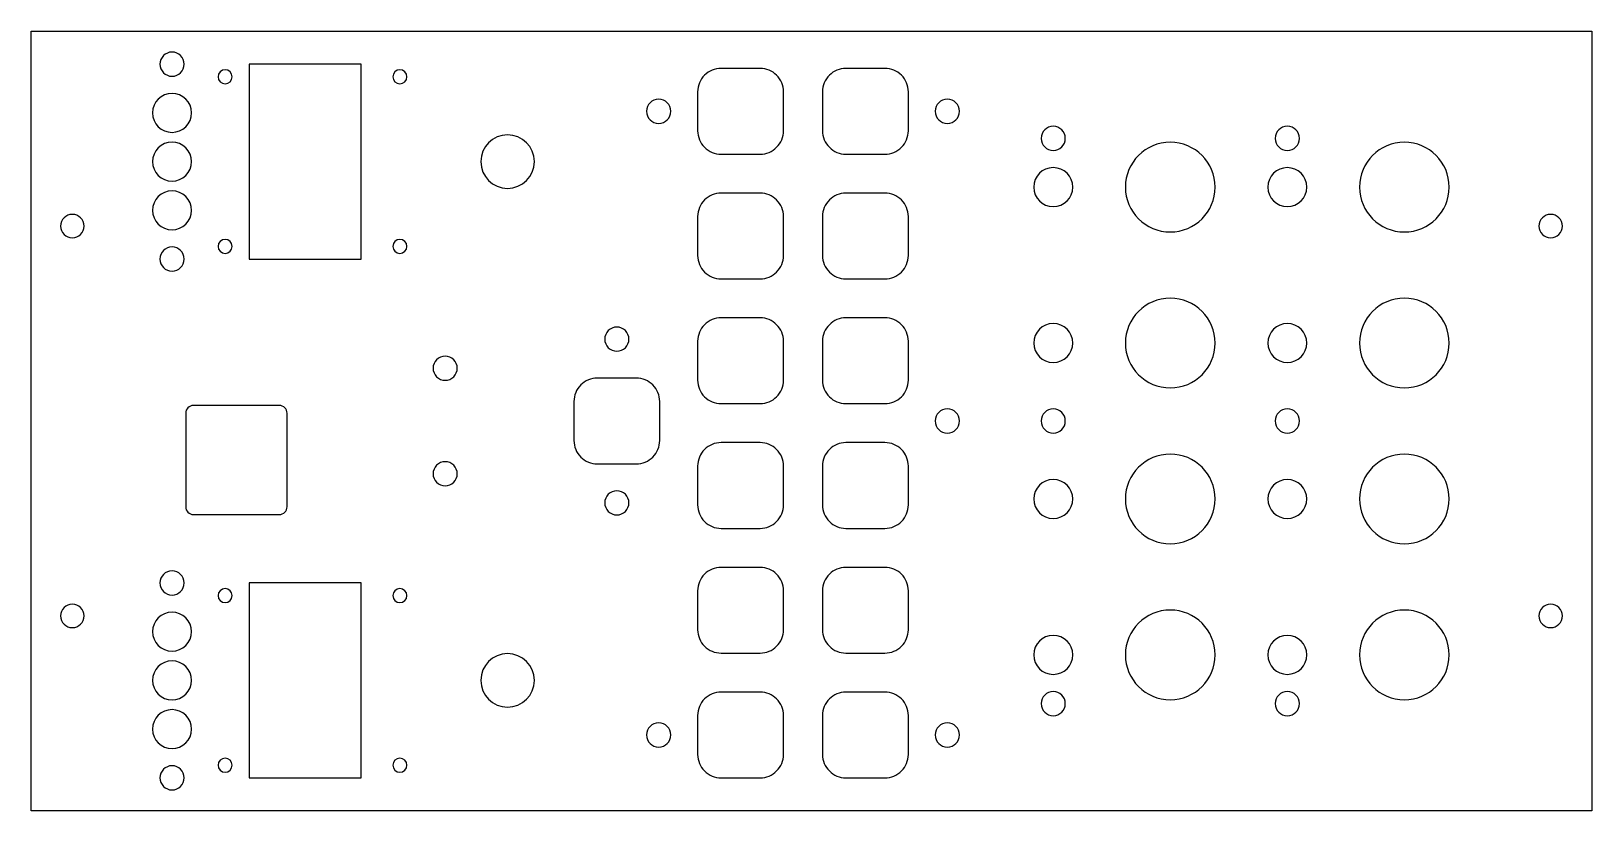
# Model space of a CAD drawing. Header units: millimetres. Extents: x 0 to 200, y 0 to 100.
import ezdxf

# ---------------------------------------------------------------- set-up
doc = ezdxf.new("R2010")
doc.units = ezdxf.units.MM

msp = doc.modelspace()

# ---------------------------------------------------------------- linework, layer by layer
at = {"layer": 'INTERIOR_PROFILES'}
for points in [[(27.93, 95.77), (27.93, 70.77), (42.3, 70.77), (42.3, 95.77)], [(42.3, 4.23), (42.3, 29.23), (27.93, 29.23), (27.93, 4.23)]]:
    msp.add_lwpolyline(points, close=True, dxfattribs=at)
for points in [[(88.41, 84.23), (93.41, 84.23, 0.414214), (96.41, 87.23), (96.41, 92.23, 0.414214), (93.41, 95.23), (88.41, 95.23, 0.414214), (85.41, 92.23), (85.41, 87.23, 0.414214)], [(104.41, 95.23, 0.414214), (101.41, 92.23), (101.41, 87.23, 0.414214), (104.41, 84.23), (109.41, 84.23, 0.414214), (112.41, 87.23), (112.41, 92.23, 0.414214), (109.41, 95.23)], [(96.41, 76.23, 0.414214), (93.41, 79.23), (88.41, 79.23, 0.414214), (85.41, 76.23), (85.41, 71.23, 0.414214), (88.41, 68.23), (93.41, 68.23, 0.414214), (96.41, 71.23)], [(112.41, 71.23), (112.41, 76.23, 0.414214), (109.41, 79.23), (104.41, 79.23, 0.414214), (101.41, 76.23), (101.41, 71.23, 0.414214), (104.41, 68.23), (109.41, 68.23, 0.414214)], [(96.41, 55.23), (96.41, 60.23, 0.414214), (93.41, 63.23), (88.41, 63.23, 0.414214), (85.41, 60.23), (85.41, 55.23, 0.414214), (88.41, 52.23), (93.41, 52.23, 0.414214)], [(104.41, 63.23, 0.414214), (101.41, 60.23), (101.41, 55.23, 0.414214), (104.41, 52.23), (109.41, 52.23, 0.414214), (112.41, 55.23), (112.41, 60.23, 0.414214), (109.41, 63.23)], [(69.55, 52.5), (69.55, 47.5, 0.414214), (72.55, 44.5), (77.55, 44.5, 0.414214), (80.55, 47.5), (80.55, 52.5, 0.414214), (77.55, 55.5), (72.55, 55.5, 0.414214)], [(20.8, 38), (31.8, 38, 0.414214), (32.8, 39), (32.8, 51, 0.414214), (31.8, 52), (20.8, 52, 0.414214), (19.8, 51), (19.8, 39, 0.414214)], [(96.41, 39.23), (96.41, 44.23, 0.414214), (93.41, 47.23), (88.41, 47.23, 0.414214), (85.41, 44.23), (85.41, 39.23, 0.414214), (88.41, 36.23), (93.41, 36.23, 0.414214)], [(109.41, 36.23, 0.414214), (112.41, 39.23), (112.41, 44.23, 0.414214), (109.41, 47.23), (104.41, 47.23, 0.414214), (101.41, 44.23), (101.41, 39.23, 0.414214), (104.41, 36.23)], [(96.41, 23.23), (96.41, 28.23, 0.414214), (93.41, 31.23), (88.41, 31.23, 0.414214), (85.41, 28.23), (85.41, 23.23, 0.414214), (88.41, 20.23), (93.41, 20.23, 0.414214)], [(112.41, 23.23), (112.41, 28.23, 0.414214), (109.41, 31.23), (104.41, 31.23, 0.414214), (101.41, 28.23), (101.41, 23.23, 0.414214), (104.41, 20.23), (109.41, 20.23, 0.414214)], [(96.41, 7.23), (96.41, 12.23, 0.414214), (93.41, 15.23), (88.41, 15.23, 0.414214), (85.41, 12.23), (85.41, 7.23, 0.414214), (88.41, 4.23), (93.41, 4.23, 0.414214)], [(104.41, 4.23), (109.41, 4.23, 0.414214), (112.41, 7.23), (112.41, 12.23, 0.414214), (109.41, 15.23), (104.41, 15.23, 0.414214), (101.41, 12.23), (101.41, 7.23, 0.414214)]]:
    msp.add_lwpolyline(points, format="xyb", close=True, dxfattribs=at)
at = {"layer": 'INTERIOR_PROFILES', "extrusion": (0, 0, -1)}
for centre, radius in [((-18.05, 95.77), 1.55), ((-24.85, 94.15), 0.9), ((-47.25, 94.15), 0.9), ((-18.05, 89.52), 2.5), ((-80.41, 89.73), 1.55), ((-117.41, 89.73), 1.55), ((-61.05, 83.27), 3.43), ((-130.98, 86.25), 1.55), ((-160.98, 86.25), 1.55), ((-18.05, 83.27), 2.5), ((-145.98, 80), 5.75), ((-175.98, 80), 5.75), ((-130.98, 80), 2.5), ((-160.98, 80), 2.5), ((-18.05, 77.02), 2.5), ((-5.27, 75), 1.5), ((-194.73, 75), 1.5), ((-18.05, 70.77), 1.55), ((-24.85, 72.4), 0.9), ((-47.25, 72.4), 0.9), ((-145.98, 60), 5.75), ((-175.98, 60), 5.75), ((-75.05, 60.5), 1.55), ((-130.98, 60), 2.5), ((-160.98, 60), 2.5), ((-53.05, 56.77), 1.55), ((-117.41, 50), 1.55), ((-130.98, 50), 1.55), ((-160.98, 50), 1.55), ((-53.05, 43.23), 1.55), ((-145.98, 40), 5.75), ((-175.98, 40), 5.75), ((-130.98, 40), 2.5), ((-160.98, 40), 2.5), ((-75.05, 39.5), 1.55), ((-18.05, 29.23), 1.55), ((-24.85, 27.6), 0.9), ((-47.25, 27.6), 0.9), ((-5.27, 25), 1.5), ((-194.73, 25), 1.5), ((-18.05, 22.98), 2.5), ((-145.98, 20), 5.75), ((-175.98, 20), 5.75), ((-130.98, 20), 2.5), ((-160.98, 20), 2.5), ((-61.05, 16.73), 3.43), ((-18.05, 16.73), 2.5), ((-130.98, 13.75), 1.55), ((-160.98, 13.75), 1.55), ((-18.05, 10.48), 2.5), ((-80.41, 9.73), 1.55), ((-117.41, 9.73), 1.55), ((-24.85, 5.85), 0.9), ((-47.25, 5.85), 0.9), ((-18.05, 4.23), 1.55)]:
    msp.add_circle(centre, radius, dxfattribs=at)
at = {"layer": 'OUTER_PROFILES'}
msp.add_lwpolyline([(0, 100), (200, 100), (200, 0), (0, 0)], close=True, dxfattribs=at)

doc.saveas('drawing.dxf')
